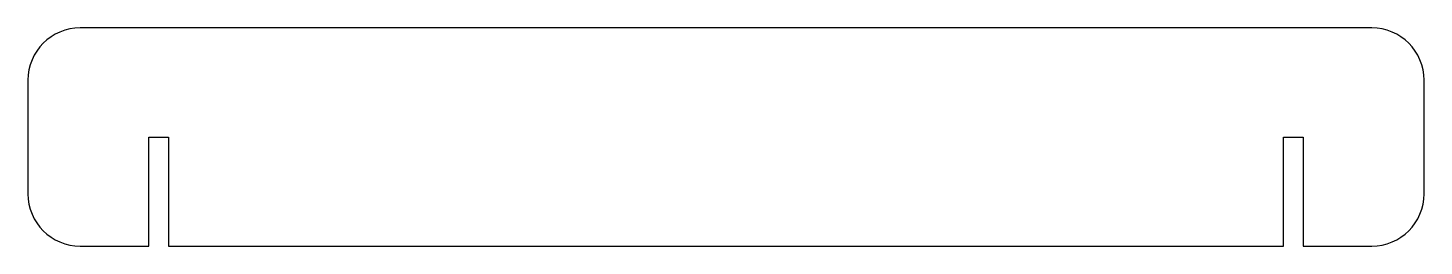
# Model space of a CAD drawing. Header units: millimetres. Extents: x -80 to 80, y -20 to 5.
import ezdxf

# ---------------------------------------------------------------- set-up
doc = ezdxf.new("R2010")
doc.units = ezdxf.units.MM
doc.layers.add('Sketch012', color=7, linetype='CONTINUOUS')

msp = doc.modelspace()

# ---------------------------------------------------------------- linework, layer by layer
at = {"layer": 'Sketch012'}
for p, q in [((74, 5), (-74, 5)), ((-80, -1), (-80, -14)), ((80, -14), (80, -1)), ((-66.125, -20), (-66.125, -7.5)), ((-66.125, -7.5), (-63.875, -7.5)), ((-63.875, -7.5), (-63.875, -20)), ((63.875, -20), (63.875, -7.5)), ((63.875, -7.5), (66.125, -7.5)), ((66.125, -7.5), (66.125, -20)), ((-74, -20), (-66.125, -20)), ((-63.875, -20), (63.875, -20)), ((66.125, -20), (74, -20))]:
    msp.add_line(p, q, dxfattribs=at)
for centre, start, end in [((-74, -1), 90, 180), ((74, -1), 0, 90), ((-74, -14), 180, -90), ((74, -14), -90, 0)]:
    msp.add_arc(centre, 6, start, end, dxfattribs=at)

doc.saveas('drawing.dxf')
